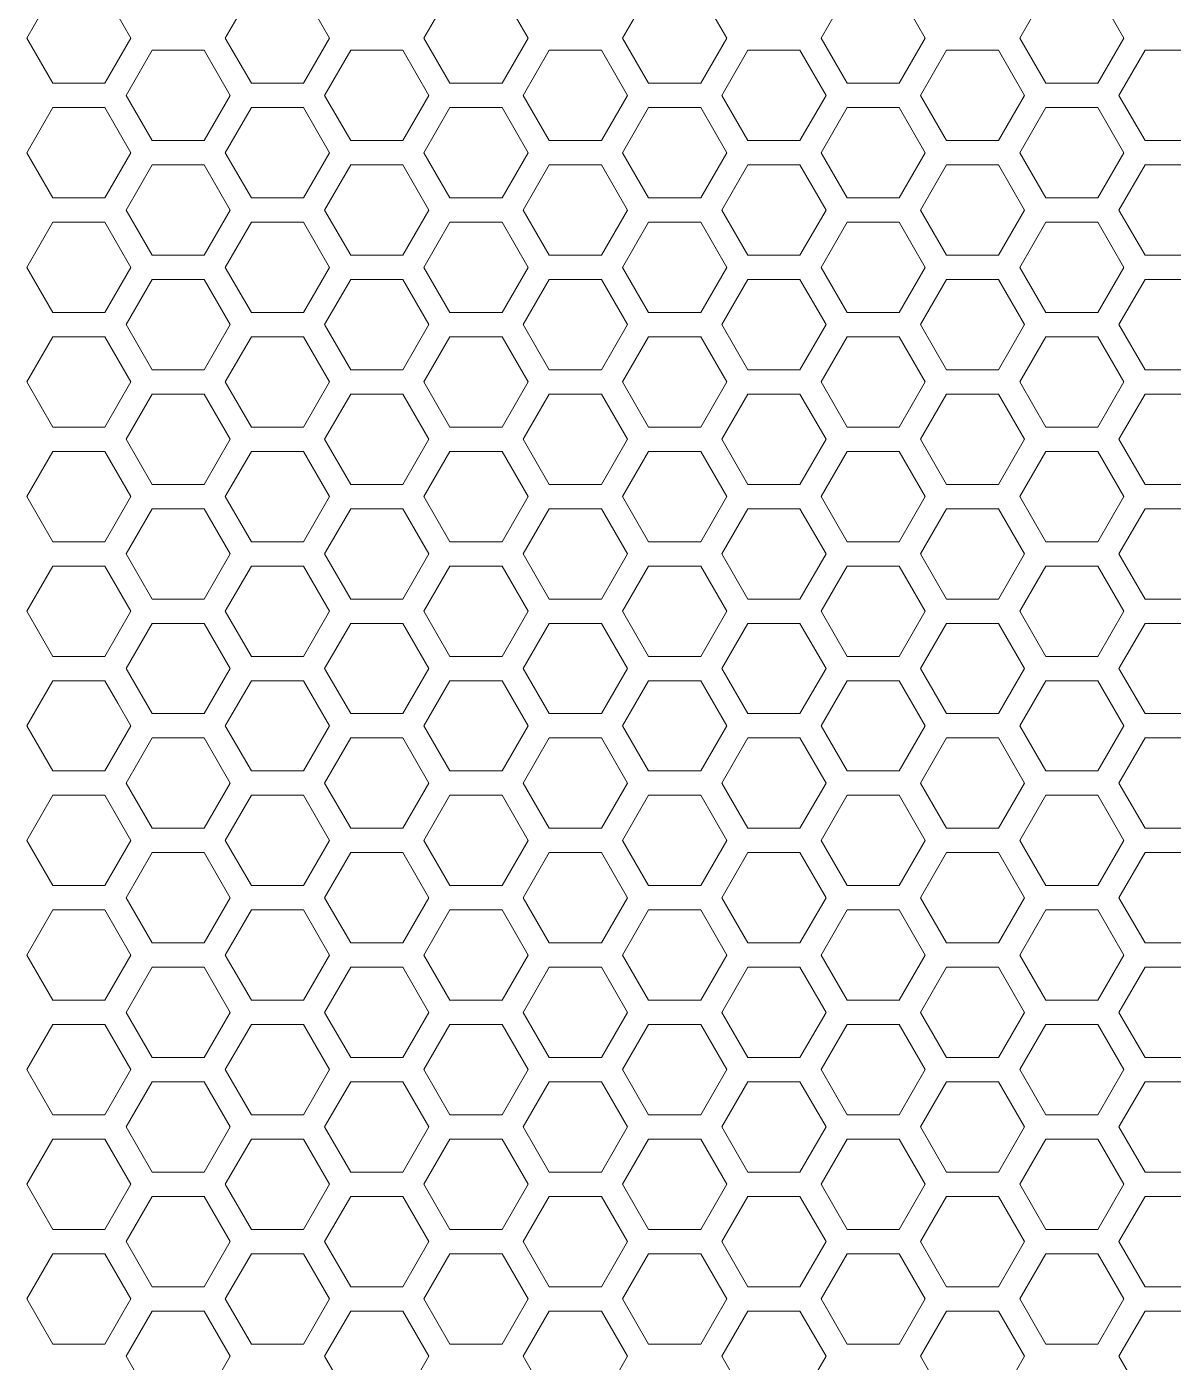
# Model space of a CAD drawing. Header units: millimetres. Extents: x 0 to 140, y -17 to 195.
# Drawn here: x 17.62 to 23.61, y 109.12 to 116.1 of the extents above; entities that cross this region are included whole.
import ezdxf

# ---------------------------------------------------------------- set-up
doc = ezdxf.new("R2010")
doc.units = ezdxf.units.MM
doc.layers.add('4203-42785_1_0', color=7, linetype='Continuous')

# ---------------------------------------------------------------- blocks, each defined once
blk = doc.blocks.new('a')
at = {"layer": '4203-42785_1_0', "color": 0, "linetype": 'ByBlock', "lineweight": 9}
for p, q in [((1506.9262, 435.2203), (1506.8194, 435.0354)), ((1507.2464, 435.0354), (1507.1396, 435.2203)), ((1507.7395, 435.2203), (1507.6327, 435.0354)), ((1508.0596, 435.0354), (1507.9529, 435.2203)), ((1508.5527, 435.2203), (1508.446, 435.0354)), ((1508.8728, 435.0354), (1508.7661, 435.2203)), ((1509.366, 435.2203), (1509.2593, 435.0354)), ((1509.6862, 435.0354), (1509.5794, 435.2203)), ((1510.1793, 435.2203), (1510.0725, 435.0354)), ((1510.4994, 435.0354), (1510.3927, 435.2203)), ((1510.9926, 435.2203), (1510.8858, 435.0354)), ((1511.3127, 435.0354), (1511.206, 435.2203)), ((1506.8194, 435.0354), (1506.9262, 434.8506)), ((1507.1396, 434.8506), (1507.2464, 435.0354)), ((1507.6327, 435.0354), (1507.7395, 434.8506)), ((1507.9529, 434.8506), (1508.0596, 435.0354)), ((1508.446, 435.0354), (1508.5527, 434.8506)), ((1508.7661, 434.8506), (1508.8728, 435.0354)), ((1509.2593, 435.0354), (1509.366, 434.8506)), ((1509.5794, 434.8506), (1509.6862, 435.0354)), ((1510.0725, 435.0354), (1510.1793, 434.8506)), ((1510.3927, 434.8506), (1510.4994, 435.0354)), ((1510.8858, 435.0354), (1510.9926, 434.8506)), ((1511.206, 434.8506), (1511.3127, 435.0354)), ((1507.3328, 434.9855), (1507.2261, 434.8007)), ((1507.5463, 434.9855), (1507.3328, 434.9855)), ((1507.653, 434.8007), (1507.5463, 434.9855)), ((1508.1461, 434.9855), (1508.0394, 434.8007)), ((1508.3595, 434.9855), (1508.1461, 434.9855)), ((1508.4662, 434.8007), (1508.3595, 434.9855)), ((1508.9594, 434.9855), (1508.8527, 434.8007)), ((1509.1728, 434.9855), (1508.9594, 434.9855)), ((1509.2795, 434.8007), (1509.1728, 434.9855)), ((1509.7726, 434.9855), (1509.6659, 434.8007)), ((1509.9861, 434.9855), (1509.7726, 434.9855)), ((1510.0928, 434.8007), (1509.9861, 434.9855)), ((1510.5859, 434.9855), (1510.4792, 434.8007)), ((1510.7994, 434.9855), (1510.5859, 434.9855)), ((1510.9061, 434.8007), (1510.7994, 434.9855)), ((1511.3992, 434.9855), (1511.2925, 434.8007)), ((1511.6126, 434.9855), (1511.3992, 434.9855)), ((1506.9262, 434.8506), (1507.1396, 434.8506)), ((1507.7395, 434.8506), (1507.9529, 434.8506)), ((1508.5527, 434.8506), (1508.7661, 434.8506)), ((1509.366, 434.8506), (1509.5794, 434.8506)), ((1510.1793, 434.8506), (1510.3927, 434.8506)), ((1510.9926, 434.8506), (1511.206, 434.8506)), ((1507.2261, 434.8007), (1507.3328, 434.6158)), ((1507.5463, 434.6158), (1507.653, 434.8007)), ((1508.0394, 434.8007), (1508.1461, 434.6158)), ((1508.3595, 434.6158), (1508.4662, 434.8007)), ((1508.8527, 434.8007), (1508.9594, 434.6158)), ((1509.1728, 434.6158), (1509.2795, 434.8007)), ((1509.6659, 434.8007), (1509.7726, 434.6158)), ((1509.9861, 434.6158), (1510.0928, 434.8007)), ((1510.4792, 434.8007), (1510.5859, 434.6158)), ((1510.7994, 434.6158), (1510.9061, 434.8007)), ((1511.2925, 434.8007), (1511.3992, 434.6158)), ((1506.9262, 434.7508), (1506.8194, 434.5659)), ((1507.1396, 434.7508), (1506.9262, 434.7508)), ((1507.2464, 434.5659), (1507.1396, 434.7508)), ((1507.7395, 434.7508), (1507.6327, 434.5659)), ((1507.9529, 434.7508), (1507.7395, 434.7508)), ((1508.0596, 434.5659), (1507.9529, 434.7508)), ((1508.5527, 434.7508), (1508.446, 434.5659)), ((1508.7661, 434.7508), (1508.5527, 434.7508)), ((1508.8728, 434.5659), (1508.7661, 434.7508)), ((1509.366, 434.7508), (1509.2593, 434.5659)), ((1509.5794, 434.7508), (1509.366, 434.7508)), ((1509.6862, 434.5659), (1509.5794, 434.7508)), ((1510.1793, 434.7508), (1510.0725, 434.5659)), ((1510.3927, 434.7508), (1510.1793, 434.7508)), ((1510.4994, 434.5659), (1510.3927, 434.7508)), ((1510.9926, 434.7508), (1510.8858, 434.5659)), ((1511.206, 434.7508), (1510.9926, 434.7508)), ((1511.3127, 434.5659), (1511.206, 434.7508)), ((1507.3328, 434.6158), (1507.5463, 434.6158)), ((1508.1461, 434.6158), (1508.3595, 434.6158)), ((1508.9594, 434.6158), (1509.1728, 434.6158)), ((1509.7726, 434.6158), (1509.9861, 434.6158)), ((1510.5859, 434.6158), (1510.7994, 434.6158)), ((1511.3992, 434.6158), (1511.6126, 434.6158)), ((1506.8194, 434.5659), (1506.9262, 434.381)), ((1507.1396, 434.381), (1507.2464, 434.5659)), ((1507.6327, 434.5659), (1507.7395, 434.381)), ((1507.9529, 434.381), (1508.0596, 434.5659)), ((1508.446, 434.5659), (1508.5527, 434.381)), ((1508.7661, 434.381), (1508.8728, 434.5659)), ((1509.2593, 434.5659), (1509.366, 434.381)), ((1509.5794, 434.381), (1509.6862, 434.5659)), ((1510.0725, 434.5659), (1510.1793, 434.381)), ((1510.3927, 434.381), (1510.4994, 434.5659)), ((1510.8858, 434.5659), (1510.9926, 434.381)), ((1511.206, 434.381), (1511.3127, 434.5659)), ((1507.3328, 434.516), (1507.2261, 434.3311)), ((1507.5463, 434.516), (1507.3328, 434.516)), ((1507.653, 434.3311), (1507.5463, 434.516)), ((1508.1461, 434.516), (1508.0394, 434.3311)), ((1508.3595, 434.516), (1508.1461, 434.516)), ((1508.4662, 434.3311), (1508.3595, 434.516)), ((1508.9594, 434.516), (1508.8527, 434.3311)), ((1509.1728, 434.516), (1508.9594, 434.516)), ((1509.2795, 434.3311), (1509.1728, 434.516)), ((1509.7726, 434.516), (1509.6659, 434.3311)), ((1509.9861, 434.516), (1509.7726, 434.516)), ((1510.0928, 434.3311), (1509.9861, 434.516)), ((1510.5859, 434.516), (1510.4792, 434.3311)), ((1510.7994, 434.516), (1510.5859, 434.516)), ((1510.9061, 434.3311), (1510.7994, 434.516)), ((1511.3992, 434.516), (1511.2925, 434.3311)), ((1511.6126, 434.516), (1511.3992, 434.516)), ((1506.9262, 434.381), (1507.1396, 434.381)), ((1507.7395, 434.381), (1507.9529, 434.381)), ((1508.5527, 434.381), (1508.7661, 434.381)), ((1509.366, 434.381), (1509.5794, 434.381)), ((1510.1793, 434.381), (1510.3927, 434.381)), ((1510.9926, 434.381), (1511.206, 434.381)), ((1506.9262, 434.2812), (1506.8194, 434.0963)), ((1507.1396, 434.2812), (1506.9262, 434.2812)), ((1507.2464, 434.0963), (1507.1396, 434.2812)), ((1507.2261, 434.3311), (1507.3328, 434.1463)), ((1507.5463, 434.1463), (1507.653, 434.3311)), ((1507.7395, 434.2812), (1507.6327, 434.0963)), ((1507.9529, 434.2812), (1507.7395, 434.2812)), ((1508.0596, 434.0963), (1507.9529, 434.2812)), ((1508.0394, 434.3311), (1508.1461, 434.1463)), ((1508.3595, 434.1463), (1508.4662, 434.3311)), ((1508.5527, 434.2812), (1508.446, 434.0963)), ((1508.7661, 434.2812), (1508.5527, 434.2812)), ((1508.8728, 434.0963), (1508.7661, 434.2812)), ((1508.8527, 434.3311), (1508.9594, 434.1463)), ((1509.1728, 434.1463), (1509.2795, 434.3311)), ((1509.366, 434.2812), (1509.2593, 434.0963)), ((1509.5794, 434.2812), (1509.366, 434.2812)), ((1509.6862, 434.0963), (1509.5794, 434.2812)), ((1509.6659, 434.3311), (1509.7726, 434.1463)), ((1509.9861, 434.1463), (1510.0928, 434.3311)), ((1510.1793, 434.2812), (1510.0725, 434.0963)), ((1510.3927, 434.2812), (1510.1793, 434.2812)), ((1510.4994, 434.0963), (1510.3927, 434.2812)), ((1510.4792, 434.3311), (1510.5859, 434.1463)), ((1510.7994, 434.1463), (1510.9061, 434.3311)), ((1510.9926, 434.2812), (1510.8858, 434.0963)), ((1511.206, 434.2812), (1510.9926, 434.2812)), ((1511.3127, 434.0963), (1511.206, 434.2812)), ((1511.2925, 434.3311), (1511.3992, 434.1463)), ((1507.3328, 434.1463), (1507.5463, 434.1463)), ((1508.1461, 434.1463), (1508.3595, 434.1463)), ((1508.9594, 434.1463), (1509.1728, 434.1463)), ((1509.7726, 434.1463), (1509.9861, 434.1463)), ((1510.5859, 434.1463), (1510.7994, 434.1463)), ((1511.3992, 434.1463), (1511.6126, 434.1463)), ((1506.8194, 434.0963), (1506.9262, 433.9115)), ((1507.1396, 433.9115), (1507.2464, 434.0963)), ((1507.6327, 434.0963), (1507.7395, 433.9115)), ((1507.9529, 433.9115), (1508.0596, 434.0963)), ((1508.446, 434.0963), (1508.5527, 433.9115)), ((1508.7661, 433.9115), (1508.8728, 434.0963)), ((1509.2593, 434.0963), (1509.366, 433.9115)), ((1509.5794, 433.9115), (1509.6862, 434.0963)), ((1510.0725, 434.0963), (1510.1793, 433.9115)), ((1510.3927, 433.9115), (1510.4994, 434.0963)), ((1510.8858, 434.0963), (1510.9926, 433.9115)), ((1511.206, 433.9115), (1511.3127, 434.0963)), ((1507.3328, 434.0464), (1507.2261, 433.8616)), ((1507.5463, 434.0464), (1507.3328, 434.0464)), ((1507.653, 433.8616), (1507.5463, 434.0464)), ((1508.1461, 434.0464), (1508.0394, 433.8616)), ((1508.3595, 434.0464), (1508.1461, 434.0464)), ((1508.4662, 433.8616), (1508.3595, 434.0464)), ((1508.9594, 434.0464), (1508.8527, 433.8616)), ((1509.1728, 434.0464), (1508.9594, 434.0464)), ((1509.2795, 433.8616), (1509.1728, 434.0464)), ((1509.7726, 434.0464), (1509.6659, 433.8616)), ((1509.9861, 434.0464), (1509.7726, 434.0464)), ((1510.0928, 433.8616), (1509.9861, 434.0464)), ((1510.5859, 434.0464), (1510.4792, 433.8616)), ((1510.7994, 434.0464), (1510.5859, 434.0464)), ((1510.9061, 433.8616), (1510.7994, 434.0464)), ((1511.3992, 434.0464), (1511.2925, 433.8616)), ((1511.6126, 434.0464), (1511.3992, 434.0464)), ((1506.9262, 433.9115), (1507.1396, 433.9115)), ((1507.7395, 433.9115), (1507.9529, 433.9115)), ((1508.5527, 433.9115), (1508.7661, 433.9115)), ((1509.366, 433.9115), (1509.5794, 433.9115)), ((1510.1793, 433.9115), (1510.3927, 433.9115)), ((1510.9926, 433.9115), (1511.206, 433.9115)), ((1507.2261, 433.8616), (1507.3328, 433.6767)), ((1507.5463, 433.6767), (1507.653, 433.8616)), ((1508.0394, 433.8616), (1508.1461, 433.6767)), ((1508.3595, 433.6767), (1508.4662, 433.8616)), ((1508.8527, 433.8616), (1508.9594, 433.6767)), ((1509.1728, 433.6767), (1509.2795, 433.8616)), ((1509.6659, 433.8616), (1509.7726, 433.6767)), ((1509.9861, 433.6767), (1510.0928, 433.8616)), ((1510.4792, 433.8616), (1510.5859, 433.6767)), ((1510.7994, 433.6767), (1510.9061, 433.8616)), ((1511.2925, 433.8616), (1511.3992, 433.6767)), ((1506.9262, 433.8117), (1506.8194, 433.6268)), ((1507.1396, 433.8117), (1506.9262, 433.8117)), ((1507.2464, 433.6268), (1507.1396, 433.8117)), ((1507.7395, 433.8117), (1507.6327, 433.6268)), ((1507.9529, 433.8117), (1507.7395, 433.8117)), ((1508.0596, 433.6268), (1507.9529, 433.8117)), ((1508.5527, 433.8117), (1508.446, 433.6268)), ((1508.7661, 433.8117), (1508.5527, 433.8117)), ((1508.8728, 433.6268), (1508.7661, 433.8117)), ((1509.366, 433.8117), (1509.2593, 433.6268)), ((1509.5794, 433.8117), (1509.366, 433.8117)), ((1509.6862, 433.6268), (1509.5794, 433.8117)), ((1510.1793, 433.8117), (1510.0725, 433.6268)), ((1510.3927, 433.8117), (1510.1793, 433.8117)), ((1510.4994, 433.6268), (1510.3927, 433.8117)), ((1510.9926, 433.8117), (1510.8858, 433.6268)), ((1511.206, 433.8117), (1510.9926, 433.8117)), ((1511.3127, 433.6268), (1511.206, 433.8117)), ((1507.3328, 433.6767), (1507.5463, 433.6767)), ((1508.1461, 433.6767), (1508.3595, 433.6767)), ((1508.9594, 433.6767), (1509.1728, 433.6767)), ((1509.7726, 433.6767), (1509.9861, 433.6767)), ((1510.5859, 433.6767), (1510.7994, 433.6767)), ((1511.3992, 433.6767), (1511.6126, 433.6767)), ((1506.8194, 433.6268), (1506.9262, 433.4419)), ((1507.1396, 433.4419), (1507.2464, 433.6268)), ((1507.6327, 433.6268), (1507.7395, 433.4419)), ((1507.9529, 433.4419), (1508.0596, 433.6268)), ((1508.446, 433.6268), (1508.5527, 433.4419)), ((1508.7661, 433.4419), (1508.8728, 433.6268)), ((1509.2593, 433.6268), (1509.366, 433.4419)), ((1509.5794, 433.4419), (1509.6862, 433.6268)), ((1510.0725, 433.6268), (1510.1793, 433.4419)), ((1510.3927, 433.4419), (1510.4994, 433.6268)), ((1510.8858, 433.6268), (1510.9926, 433.4419)), ((1511.206, 433.4419), (1511.3127, 433.6268)), ((1507.3328, 433.5769), (1507.2261, 433.392)), ((1507.5463, 433.5769), (1507.3328, 433.5769)), ((1507.653, 433.392), (1507.5463, 433.5769)), ((1508.1461, 433.5769), (1508.0394, 433.392)), ((1508.3595, 433.5769), (1508.1461, 433.5769)), ((1508.4662, 433.392), (1508.3595, 433.5769)), ((1508.9594, 433.5769), (1508.8527, 433.392)), ((1509.1728, 433.5769), (1508.9594, 433.5769)), ((1509.2795, 433.392), (1509.1728, 433.5769)), ((1509.7726, 433.5769), (1509.6659, 433.392)), ((1509.9861, 433.5769), (1509.7726, 433.5769)), ((1510.0928, 433.392), (1509.9861, 433.5769)), ((1510.5859, 433.5769), (1510.4792, 433.392)), ((1510.7994, 433.5769), (1510.5859, 433.5769)), ((1510.9061, 433.392), (1510.7994, 433.5769)), ((1511.3992, 433.5769), (1511.2925, 433.392)), ((1511.6126, 433.5769), (1511.3992, 433.5769)), ((1506.9262, 433.4419), (1507.1396, 433.4419)), ((1507.7395, 433.4419), (1507.9529, 433.4419)), ((1508.5527, 433.4419), (1508.7661, 433.4419)), ((1509.366, 433.4419), (1509.5794, 433.4419)), ((1510.1793, 433.4419), (1510.3927, 433.4419)), ((1510.9926, 433.4419), (1511.206, 433.4419)), ((1507.2261, 433.392), (1507.3328, 433.2072)), ((1507.5463, 433.2072), (1507.653, 433.392)), ((1508.0394, 433.392), (1508.1461, 433.2072)), ((1508.3595, 433.2072), (1508.4662, 433.392)), ((1508.8527, 433.392), (1508.9594, 433.2072)), ((1509.1728, 433.2072), (1509.2795, 433.392)), ((1509.6659, 433.392), (1509.7726, 433.2072)), ((1509.9861, 433.2072), (1510.0928, 433.392)), ((1510.4792, 433.392), (1510.5859, 433.2072)), ((1510.7994, 433.2072), (1510.9061, 433.392)), ((1511.2925, 433.392), (1511.3992, 433.2072)), ((1506.9262, 433.3421), (1506.8194, 433.1573)), ((1507.1396, 433.3421), (1506.9262, 433.3421)), ((1507.2464, 433.1573), (1507.1396, 433.3421)), ((1507.7395, 433.3421), (1507.6327, 433.1573)), ((1507.9529, 433.3421), (1507.7395, 433.3421)), ((1508.0596, 433.1573), (1507.9529, 433.3421)), ((1508.5527, 433.3421), (1508.446, 433.1573)), ((1508.7661, 433.3421), (1508.5527, 433.3421)), ((1508.8728, 433.1573), (1508.7661, 433.3421)), ((1509.366, 433.3421), (1509.2593, 433.1573)), ((1509.5794, 433.3421), (1509.366, 433.3421)), ((1509.6862, 433.1573), (1509.5794, 433.3421)), ((1510.1793, 433.3421), (1510.0725, 433.1573)), ((1510.3927, 433.3421), (1510.1793, 433.3421)), ((1510.4994, 433.1573), (1510.3927, 433.3421)), ((1510.9926, 433.3421), (1510.8858, 433.1573)), ((1511.206, 433.3421), (1510.9926, 433.3421)), ((1511.3127, 433.1573), (1511.206, 433.3421)), ((1507.3328, 433.2072), (1507.5463, 433.2072)), ((1508.1461, 433.2072), (1508.3595, 433.2072)), ((1508.9594, 433.2072), (1509.1728, 433.2072)), ((1509.7726, 433.2072), (1509.9861, 433.2072)), ((1510.5859, 433.2072), (1510.7994, 433.2072)), ((1511.3992, 433.2072), (1511.6126, 433.2072)), ((1506.8194, 433.1573), (1506.9262, 432.9724)), ((1507.1396, 432.9724), (1507.2464, 433.1573)), ((1507.6327, 433.1573), (1507.7395, 432.9724)), ((1507.9529, 432.9724), (1508.0596, 433.1573)), ((1508.446, 433.1573), (1508.5527, 432.9724)), ((1508.7661, 432.9724), (1508.8728, 433.1573)), ((1509.2593, 433.1573), (1509.366, 432.9724)), ((1509.5794, 432.9724), (1509.6862, 433.1573)), ((1510.0725, 433.1573), (1510.1793, 432.9724)), ((1510.3927, 432.9724), (1510.4994, 433.1573)), ((1510.8858, 433.1573), (1510.9926, 432.9724)), ((1511.206, 432.9724), (1511.3127, 433.1573)), ((1507.3328, 433.1073), (1507.2261, 432.9225)), ((1507.5463, 433.1073), (1507.3328, 433.1073)), ((1507.653, 432.9225), (1507.5463, 433.1073)), ((1508.1461, 433.1073), (1508.0394, 432.9225)), ((1508.3595, 433.1073), (1508.1461, 433.1073)), ((1508.4662, 432.9225), (1508.3595, 433.1073)), ((1508.9594, 433.1073), (1508.8527, 432.9225)), ((1509.1728, 433.1073), (1508.9594, 433.1073)), ((1509.2795, 432.9225), (1509.1728, 433.1073)), ((1509.7726, 433.1073), (1509.6659, 432.9225)), ((1509.9861, 433.1073), (1509.7726, 433.1073)), ((1510.0928, 432.9225), (1509.9861, 433.1073)), ((1510.5859, 433.1073), (1510.4792, 432.9225)), ((1510.7994, 433.1073), (1510.5859, 433.1073)), ((1510.9061, 432.9225), (1510.7994, 433.1073)), ((1511.3992, 433.1073), (1511.2925, 432.9225)), ((1511.6126, 433.1073), (1511.3992, 433.1073)), ((1506.9262, 432.9724), (1507.1396, 432.9724)), ((1507.7395, 432.9724), (1507.9529, 432.9724)), ((1508.5527, 432.9724), (1508.7661, 432.9724)), ((1509.366, 432.9724), (1509.5794, 432.9724)), ((1510.1793, 432.9724), (1510.3927, 432.9724)), ((1510.9926, 432.9724), (1511.206, 432.9724)), ((1507.2261, 432.9225), (1507.3328, 432.7376)), ((1507.5463, 432.7376), (1507.653, 432.9225)), ((1508.0394, 432.9225), (1508.1461, 432.7376)), ((1508.3595, 432.7376), (1508.4662, 432.9225)), ((1508.8527, 432.9225), (1508.9594, 432.7376)), ((1509.1728, 432.7376), (1509.2795, 432.9225)), ((1509.6659, 432.9225), (1509.7726, 432.7376)), ((1509.9861, 432.7376), (1510.0928, 432.9225)), ((1510.4792, 432.9225), (1510.5859, 432.7376)), ((1510.7994, 432.7376), (1510.9061, 432.9225)), ((1511.2925, 432.9225), (1511.3992, 432.7376)), ((1506.9262, 432.8726), (1506.8194, 432.6877)), ((1507.1396, 432.8726), (1506.9262, 432.8726)), ((1507.2464, 432.6877), (1507.1396, 432.8726)), ((1507.7395, 432.8726), (1507.6327, 432.6877)), ((1507.9529, 432.8726), (1507.7395, 432.8726)), ((1508.0596, 432.6877), (1507.9529, 432.8726)), ((1508.5527, 432.8726), (1508.446, 432.6877)), ((1508.7661, 432.8726), (1508.5527, 432.8726)), ((1508.8728, 432.6877), (1508.7661, 432.8726)), ((1509.366, 432.8726), (1509.2593, 432.6877)), ((1509.5794, 432.8726), (1509.366, 432.8726)), ((1509.6862, 432.6877), (1509.5794, 432.8726)), ((1510.1793, 432.8726), (1510.0725, 432.6877)), ((1510.3927, 432.8726), (1510.1793, 432.8726)), ((1510.4994, 432.6877), (1510.3927, 432.8726)), ((1510.9926, 432.8726), (1510.8858, 432.6877)), ((1511.206, 432.8726), (1510.9926, 432.8726)), ((1511.3127, 432.6877), (1511.206, 432.8726)), ((1507.3328, 432.7376), (1507.5463, 432.7376)), ((1508.1461, 432.7376), (1508.3595, 432.7376)), ((1508.9594, 432.7376), (1509.1728, 432.7376)), ((1509.7726, 432.7376), (1509.9861, 432.7376)), ((1510.5859, 432.7376), (1510.7994, 432.7376)), ((1511.3992, 432.7376), (1511.6126, 432.7376)), ((1506.8194, 432.6877), (1506.9262, 432.5028)), ((1507.1396, 432.5028), (1507.2464, 432.6877)), ((1507.3328, 432.6378), (1507.2261, 432.4529)), ((1507.5463, 432.6378), (1507.3328, 432.6378)), ((1507.653, 432.4529), (1507.5463, 432.6378)), ((1507.6327, 432.6877), (1507.7395, 432.5028)), ((1507.9529, 432.5028), (1508.0596, 432.6877)), ((1508.1461, 432.6378), (1508.0394, 432.4529)), ((1508.3595, 432.6378), (1508.1461, 432.6378)), ((1508.4662, 432.4529), (1508.3595, 432.6378)), ((1508.446, 432.6877), (1508.5527, 432.5028)), ((1508.7661, 432.5028), (1508.8728, 432.6877)), ((1508.9594, 432.6378), (1508.8527, 432.4529)), ((1509.1728, 432.6378), (1508.9594, 432.6378)), ((1509.2795, 432.4529), (1509.1728, 432.6378)), ((1509.2593, 432.6877), (1509.366, 432.5028)), ((1509.5794, 432.5028), (1509.6862, 432.6877)), ((1509.7726, 432.6378), (1509.6659, 432.4529)), ((1509.9861, 432.6378), (1509.7726, 432.6378)), ((1510.0928, 432.4529), (1509.9861, 432.6378)), ((1510.0725, 432.6877), (1510.1793, 432.5028)), ((1510.3927, 432.5028), (1510.4994, 432.6877)), ((1510.5859, 432.6378), (1510.4792, 432.4529)), ((1510.7994, 432.6378), (1510.5859, 432.6378)), ((1510.9061, 432.4529), (1510.7994, 432.6378)), ((1510.8858, 432.6877), (1510.9926, 432.5028)), ((1511.206, 432.5028), (1511.3127, 432.6877)), ((1511.3992, 432.6378), (1511.2925, 432.4529)), ((1511.6126, 432.6378), (1511.3992, 432.6378)), ((1506.9262, 432.5028), (1507.1396, 432.5028)), ((1507.7395, 432.5028), (1507.9529, 432.5028)), ((1508.5527, 432.5028), (1508.7661, 432.5028)), ((1509.366, 432.5028), (1509.5794, 432.5028)), ((1510.1793, 432.5028), (1510.3927, 432.5028)), ((1510.9926, 432.5028), (1511.206, 432.5028)), ((1507.2261, 432.4529), (1507.3328, 432.2681)), ((1507.5463, 432.2681), (1507.653, 432.4529)), ((1508.0394, 432.4529), (1508.1461, 432.2681)), ((1508.3595, 432.2681), (1508.4662, 432.4529)), ((1508.8527, 432.4529), (1508.9594, 432.2681)), ((1509.1728, 432.2681), (1509.2795, 432.4529)), ((1509.6659, 432.4529), (1509.7726, 432.2681)), ((1509.9861, 432.2681), (1510.0928, 432.4529)), ((1510.4792, 432.4529), (1510.5859, 432.2681)), ((1510.7994, 432.2681), (1510.9061, 432.4529)), ((1511.2925, 432.4529), (1511.3992, 432.2681)), ((1506.9262, 432.403), (1506.8194, 432.2182)), ((1507.1396, 432.403), (1506.9262, 432.403)), ((1507.1929, 432.3106), (1507.1396, 432.403)), ((1507.7395, 432.403), (1507.6327, 432.2182)), ((1507.9529, 432.403), (1507.7395, 432.403)), ((1508.0596, 432.2182), (1507.9529, 432.403)), ((1508.5527, 432.403), (1508.446, 432.2182)), ((1508.7661, 432.403), (1508.5527, 432.403)), ((1508.8728, 432.2182), (1508.7661, 432.403)), ((1509.366, 432.403), (1509.2593, 432.2182)), ((1509.5794, 432.403), (1509.366, 432.403)), ((1509.6862, 432.2182), (1509.5794, 432.403)), ((1510.1793, 432.403), (1510.0725, 432.2182)), ((1510.3927, 432.403), (1510.1793, 432.403)), ((1510.4994, 432.2182), (1510.3927, 432.403)), ((1510.9926, 432.403), (1510.8858, 432.2182)), ((1511.206, 432.403), (1510.9926, 432.403)), ((1511.3127, 432.2182), (1511.206, 432.403)), ((1507.2464, 432.2182), (1507.1929, 432.3106)), ((1507.3328, 432.2681), (1507.5463, 432.2681)), ((1508.1461, 432.2681), (1508.3595, 432.2681)), ((1508.9594, 432.2681), (1509.1728, 432.2681)), ((1509.7726, 432.2681), (1509.9861, 432.2681)), ((1510.5859, 432.2681), (1510.7994, 432.2681)), ((1511.3992, 432.2681), (1511.6126, 432.2681)), ((1506.8194, 432.2182), (1506.9262, 432.0333)), ((1507.1396, 432.0333), (1507.2464, 432.2182)), ((1507.6327, 432.2182), (1507.7395, 432.0333)), ((1507.9529, 432.0333), (1508.0596, 432.2182)), ((1508.446, 432.2182), (1508.5527, 432.0333)), ((1508.7661, 432.0333), (1508.8728, 432.2182)), ((1509.2593, 432.2182), (1509.366, 432.0333)), ((1509.5794, 432.0333), (1509.6862, 432.2182)), ((1510.0725, 432.2182), (1510.1793, 432.0333)), ((1510.3927, 432.0333), (1510.4994, 432.2182)), ((1510.8858, 432.2182), (1510.9926, 432.0333)), ((1511.206, 432.0333), (1511.3127, 432.2182)), ((1507.3328, 432.1683), (1507.2261, 431.9834)), ((1507.5463, 432.1683), (1507.3328, 432.1683)), ((1507.653, 431.9834), (1507.5463, 432.1683)), ((1508.1461, 432.1683), (1508.0394, 431.9834)), ((1508.3595, 432.1683), (1508.1461, 432.1683)), ((1508.4662, 431.9834), (1508.3595, 432.1683)), ((1508.9594, 432.1683), (1508.8527, 431.9834)), ((1509.1728, 432.1683), (1508.9594, 432.1683)), ((1509.2795, 431.9834), (1509.1728, 432.1683)), ((1509.7726, 432.1683), (1509.6659, 431.9834)), ((1509.9861, 432.1683), (1509.7726, 432.1683)), ((1510.0928, 431.9834), (1509.9861, 432.1683)), ((1510.5859, 432.1683), (1510.4792, 431.9834)), ((1510.7994, 432.1683), (1510.5859, 432.1683)), ((1510.9061, 431.9834), (1510.7994, 432.1683)), ((1511.3992, 432.1683), (1511.2925, 431.9834)), ((1511.6126, 432.1683), (1511.3992, 432.1683)), ((1506.9262, 432.0333), (1507.1396, 432.0333)), ((1507.2261, 431.9834), (1507.3328, 431.7985)), ((1507.5463, 431.7985), (1507.653, 431.9834)), ((1507.7395, 432.0333), (1507.9529, 432.0333)), ((1508.0394, 431.9834), (1508.1461, 431.7985)), ((1508.3595, 431.7985), (1508.4662, 431.9834)), ((1508.5527, 432.0333), (1508.7661, 432.0333)), ((1508.8527, 431.9834), (1508.9594, 431.7985)), ((1509.1728, 431.7985), (1509.2795, 431.9834)), ((1509.366, 432.0333), (1509.5794, 432.0333)), ((1509.6659, 431.9834), (1509.7726, 431.7985)), ((1509.9861, 431.7985), (1510.0928, 431.9834)), ((1510.1793, 432.0333), (1510.3927, 432.0333)), ((1510.4792, 431.9834), (1510.5859, 431.7985)), ((1510.7994, 431.7985), (1510.9061, 431.9834)), ((1510.9926, 432.0333), (1511.206, 432.0333)), ((1511.2925, 431.9834), (1511.3992, 431.7985)), ((1506.9262, 431.9335), (1506.8194, 431.7486)), ((1507.1396, 431.9335), (1506.9262, 431.9335)), ((1507.2464, 431.7486), (1507.1396, 431.9335)), ((1507.7395, 431.9335), (1507.6327, 431.7486)), ((1507.9529, 431.9335), (1507.7395, 431.9335)), ((1508.0596, 431.7486), (1507.9529, 431.9335)), ((1508.5527, 431.9335), (1508.446, 431.7486)), ((1508.7661, 431.9335), (1508.5527, 431.9335)), ((1508.8728, 431.7486), (1508.7661, 431.9335)), ((1509.366, 431.9335), (1509.2593, 431.7486)), ((1509.5794, 431.9335), (1509.366, 431.9335)), ((1509.6862, 431.7486), (1509.5794, 431.9335)), ((1510.1793, 431.9335), (1510.0725, 431.7486)), ((1510.3927, 431.9335), (1510.1793, 431.9335)), ((1510.4994, 431.7486), (1510.3927, 431.9335)), ((1510.9926, 431.9335), (1510.8858, 431.7486)), ((1511.206, 431.9335), (1510.9926, 431.9335)), ((1511.3127, 431.7486), (1511.206, 431.9335)), ((1507.3328, 431.7985), (1507.5463, 431.7985)), ((1508.1461, 431.7985), (1508.3595, 431.7985)), ((1508.9594, 431.7985), (1509.1728, 431.7985)), ((1509.7726, 431.7985), (1509.9861, 431.7985)), ((1510.5859, 431.7985), (1510.7994, 431.7985)), ((1511.3992, 431.7985), (1511.6126, 431.7985)), ((1506.8194, 431.7486), (1506.9262, 431.5638)), ((1507.1396, 431.5638), (1507.2464, 431.7486)), ((1507.6327, 431.7486), (1507.7395, 431.5638)), ((1507.9529, 431.5638), (1508.0596, 431.7486)), ((1508.446, 431.7486), (1508.5527, 431.5638)), ((1508.7661, 431.5638), (1508.8728, 431.7486)), ((1509.2593, 431.7486), (1509.366, 431.5638)), ((1509.5794, 431.5638), (1509.6862, 431.7486)), ((1510.0725, 431.7486), (1510.1793, 431.5638)), ((1510.3927, 431.5638), (1510.4994, 431.7486)), ((1510.8858, 431.7486), (1510.9926, 431.5638)), ((1511.206, 431.5638), (1511.3127, 431.7486)), ((1507.3328, 431.6987), (1507.2261, 431.5139)), ((1507.5463, 431.6987), (1507.3328, 431.6987)), ((1507.653, 431.5139), (1507.5463, 431.6987)), ((1508.1461, 431.6987), (1508.0394, 431.5139)), ((1508.3595, 431.6987), (1508.1461, 431.6987)), ((1508.4662, 431.5139), (1508.3595, 431.6987)), ((1508.9594, 431.6987), (1508.8527, 431.5139)), ((1509.1728, 431.6987), (1508.9594, 431.6987)), ((1509.2795, 431.5139), (1509.1728, 431.6987)), ((1509.7726, 431.6987), (1509.6659, 431.5139)), ((1509.9861, 431.6987), (1509.7726, 431.6987)), ((1510.0928, 431.5139), (1509.9861, 431.6987)), ((1510.5859, 431.6987), (1510.4792, 431.5139)), ((1510.7994, 431.6987), (1510.5859, 431.6987)), ((1510.9061, 431.5139), (1510.7994, 431.6987)), ((1511.3992, 431.6987), (1511.2925, 431.5139)), ((1511.6126, 431.6987), (1511.3992, 431.6987)), ((1506.9262, 431.5638), (1507.1396, 431.5638)), ((1507.7395, 431.5638), (1507.9529, 431.5638)), ((1508.5527, 431.5638), (1508.7661, 431.5638)), ((1509.366, 431.5638), (1509.5794, 431.5638)), ((1510.1793, 431.5638), (1510.3927, 431.5638)), ((1510.9926, 431.5638), (1511.206, 431.5638)), ((1507.2261, 431.5139), (1507.3328, 431.329)), ((1507.5463, 431.329), (1507.653, 431.5139)), ((1508.0394, 431.5139), (1508.1461, 431.329)), ((1508.3595, 431.329), (1508.4662, 431.5139)), ((1508.8527, 431.5139), (1508.9594, 431.329)), ((1509.1728, 431.329), (1509.2795, 431.5139)), ((1509.6659, 431.5139), (1509.7726, 431.329)), ((1509.9861, 431.329), (1510.0928, 431.5139)), ((1510.4792, 431.5139), (1510.5859, 431.329)), ((1510.7994, 431.329), (1510.9061, 431.5139)), ((1511.2925, 431.5139), (1511.3992, 431.329)), ((1506.9262, 431.4639), (1506.8194, 431.2791)), ((1507.1396, 431.4639), (1506.9262, 431.4639)), ((1507.2464, 431.2791), (1507.1396, 431.4639)), ((1507.7395, 431.4639), (1507.6327, 431.2791)), ((1507.9529, 431.4639), (1507.7395, 431.4639)), ((1508.0596, 431.2791), (1507.9529, 431.4639)), ((1508.5527, 431.4639), (1508.446, 431.2791)), ((1508.7661, 431.4639), (1508.5527, 431.4639)), ((1508.8728, 431.2791), (1508.7661, 431.4639)), ((1509.366, 431.4639), (1509.2593, 431.2791)), ((1509.5794, 431.4639), (1509.366, 431.4639)), ((1509.6862, 431.2791), (1509.5794, 431.4639)), ((1510.1793, 431.4639), (1510.0725, 431.2791)), ((1510.3927, 431.4639), (1510.1793, 431.4639)), ((1510.4994, 431.2791), (1510.3927, 431.4639)), ((1510.9926, 431.4639), (1510.8858, 431.2791)), ((1511.206, 431.4639), (1510.9926, 431.4639)), ((1511.3127, 431.2791), (1511.206, 431.4639)), ((1507.3328, 431.329), (1507.5463, 431.329)), ((1508.1461, 431.329), (1508.3595, 431.329)), ((1508.9594, 431.329), (1509.1728, 431.329)), ((1509.7726, 431.329), (1509.9861, 431.329)), ((1510.5859, 431.329), (1510.7994, 431.329)), ((1511.3992, 431.329), (1511.6126, 431.329)), ((1506.8194, 431.2791), (1506.9262, 431.0942)), ((1507.1396, 431.0942), (1507.2464, 431.2791)), ((1507.6327, 431.2791), (1507.7395, 431.0942)), ((1507.9529, 431.0942), (1508.0596, 431.2791)), ((1508.446, 431.2791), (1508.5527, 431.0942)), ((1508.7661, 431.0942), (1508.8728, 431.2791)), ((1509.2593, 431.2791), (1509.366, 431.0942)), ((1509.5794, 431.0942), (1509.6862, 431.2791)), ((1510.0725, 431.2791), (1510.1793, 431.0942)), ((1510.3927, 431.0942), (1510.4994, 431.2791)), ((1510.8858, 431.2791), (1510.9926, 431.0942)), ((1511.206, 431.0942), (1511.3127, 431.2791)), ((1507.3328, 431.2292), (1507.2261, 431.0443)), ((1507.5463, 431.2292), (1507.3328, 431.2292)), ((1507.653, 431.0443), (1507.5463, 431.2292)), ((1508.1461, 431.2292), (1508.0394, 431.0443)), ((1508.3595, 431.2292), (1508.1461, 431.2292)), ((1508.4662, 431.0443), (1508.3595, 431.2292)), ((1508.9594, 431.2292), (1508.8527, 431.0443)), ((1509.1728, 431.2292), (1508.9594, 431.2292)), ((1509.2795, 431.0443), (1509.1728, 431.2292)), ((1509.7726, 431.2292), (1509.6659, 431.0443)), ((1509.9861, 431.2292), (1509.7726, 431.2292)), ((1510.0928, 431.0443), (1509.9861, 431.2292)), ((1510.5859, 431.2292), (1510.4792, 431.0443)), ((1510.7994, 431.2292), (1510.5859, 431.2292)), ((1510.9061, 431.0443), (1510.7994, 431.2292)), ((1511.3992, 431.2292), (1511.2925, 431.0443)), ((1511.6126, 431.2292), (1511.3992, 431.2292)), ((1506.9262, 431.0942), (1507.1396, 431.0942)), ((1507.7395, 431.0942), (1507.9529, 431.0942)), ((1508.5527, 431.0942), (1508.7661, 431.0942)), ((1509.366, 431.0942), (1509.5794, 431.0942)), ((1510.1793, 431.0942), (1510.3927, 431.0942)), ((1510.9926, 431.0942), (1511.206, 431.0942)), ((1506.9262, 430.9944), (1506.8194, 430.8095)), ((1507.1396, 430.9944), (1506.9262, 430.9944)), ((1507.2464, 430.8095), (1507.1396, 430.9944)), ((1507.2261, 431.0443), (1507.3328, 430.8594)), ((1507.5463, 430.8594), (1507.653, 431.0443)), ((1507.7395, 430.9944), (1507.6327, 430.8095)), ((1507.9529, 430.9944), (1507.7395, 430.9944)), ((1508.0596, 430.8095), (1507.9529, 430.9944)), ((1508.0394, 431.0443), (1508.1461, 430.8594)), ((1508.3595, 430.8594), (1508.4662, 431.0443)), ((1508.5527, 430.9944), (1508.446, 430.8095)), ((1508.7661, 430.9944), (1508.5527, 430.9944)), ((1508.8728, 430.8095), (1508.7661, 430.9944)), ((1508.8527, 431.0443), (1508.9594, 430.8594)), ((1509.1728, 430.8594), (1509.2795, 431.0443)), ((1509.366, 430.9944), (1509.2593, 430.8095)), ((1509.5794, 430.9944), (1509.366, 430.9944)), ((1509.6862, 430.8095), (1509.5794, 430.9944)), ((1509.6659, 431.0443), (1509.7726, 430.8594)), ((1509.9861, 430.8594), (1510.0928, 431.0443)), ((1510.1793, 430.9944), (1510.0725, 430.8095)), ((1510.3927, 430.9944), (1510.1793, 430.9944)), ((1510.4994, 430.8095), (1510.3927, 430.9944)), ((1510.4792, 431.0443), (1510.5859, 430.8594)), ((1510.7994, 430.8594), (1510.9061, 431.0443)), ((1510.9926, 430.9944), (1510.8858, 430.8095)), ((1511.206, 430.9944), (1510.9926, 430.9944)), ((1511.3127, 430.8095), (1511.206, 430.9944)), ((1511.2925, 431.0443), (1511.3992, 430.8594)), ((1507.3328, 430.8594), (1507.5463, 430.8594)), ((1508.1461, 430.8594), (1508.3595, 430.8594)), ((1508.9594, 430.8594), (1509.1728, 430.8594)), ((1509.7726, 430.8594), (1509.9861, 430.8594)), ((1510.5859, 430.8594), (1510.7994, 430.8594)), ((1511.3992, 430.8594), (1511.6126, 430.8594)), ((1506.8194, 430.8095), (1506.9262, 430.6247)), ((1507.1396, 430.6247), (1507.2464, 430.8095)), ((1507.6327, 430.8095), (1507.7395, 430.6247)), ((1507.9529, 430.6247), (1508.0596, 430.8095)), ((1508.446, 430.8095), (1508.5527, 430.6247)), ((1508.7661, 430.6247), (1508.8728, 430.8095)), ((1509.2593, 430.8095), (1509.366, 430.6247)), ((1509.5794, 430.6247), (1509.6862, 430.8095)), ((1510.0725, 430.8095), (1510.1793, 430.6247)), ((1510.3927, 430.6247), (1510.4994, 430.8095)), ((1510.8858, 430.8095), (1510.9926, 430.6247)), ((1511.206, 430.6247), (1511.3127, 430.8095)), ((1507.3328, 430.7596), (1507.2261, 430.5748)), ((1507.5463, 430.7596), (1507.3328, 430.7596)), ((1507.653, 430.5748), (1507.5463, 430.7596)), ((1508.1461, 430.7596), (1508.0394, 430.5748)), ((1508.3595, 430.7596), (1508.1461, 430.7596)), ((1508.4662, 430.5748), (1508.3595, 430.7596)), ((1508.9594, 430.7596), (1508.8527, 430.5748)), ((1509.1728, 430.7596), (1508.9594, 430.7596)), ((1509.2795, 430.5748), (1509.1728, 430.7596)), ((1509.7726, 430.7596), (1509.6659, 430.5748)), ((1509.9861, 430.7596), (1509.7726, 430.7596)), ((1510.0928, 430.5748), (1509.9861, 430.7596)), ((1510.5859, 430.7596), (1510.4792, 430.5748)), ((1510.7994, 430.7596), (1510.5859, 430.7596)), ((1510.9061, 430.5748), (1510.7994, 430.7596)), ((1511.3992, 430.7596), (1511.2925, 430.5748)), ((1511.6126, 430.7596), (1511.3992, 430.7596)), ((1506.9262, 430.6247), (1507.1396, 430.6247)), ((1507.7395, 430.6247), (1507.9529, 430.6247)), ((1508.5527, 430.6247), (1508.7661, 430.6247)), ((1509.366, 430.6247), (1509.5794, 430.6247)), ((1510.1793, 430.6247), (1510.3927, 430.6247)), ((1510.9926, 430.6247), (1511.206, 430.6247)), ((1507.2261, 430.5748), (1507.3328, 430.3899)), ((1507.5463, 430.3899), (1507.653, 430.5748)), ((1508.0394, 430.5748), (1508.1461, 430.3899)), ((1508.3595, 430.3899), (1508.4662, 430.5748)), ((1508.8527, 430.5748), (1508.9594, 430.3899)), ((1509.1728, 430.3899), (1509.2795, 430.5748)), ((1509.6659, 430.5748), (1509.7726, 430.3899)), ((1509.9861, 430.3899), (1510.0928, 430.5748)), ((1510.4792, 430.5748), (1510.5859, 430.3899)), ((1510.7994, 430.3899), (1510.9061, 430.5748)), ((1511.2925, 430.5748), (1511.3992, 430.3899)), ((1506.9262, 430.5249), (1506.8194, 430.34)), ((1507.1396, 430.5249), (1506.9262, 430.5249)), ((1507.2464, 430.34), (1507.1396, 430.5249)), ((1507.7395, 430.5249), (1507.6327, 430.34)), ((1507.9529, 430.5249), (1507.7395, 430.5249)), ((1508.0596, 430.34), (1507.9529, 430.5249)), ((1508.5527, 430.5249), (1508.446, 430.34)), ((1508.7661, 430.5249), (1508.5527, 430.5249)), ((1508.8728, 430.34), (1508.7661, 430.5249)), ((1509.366, 430.5249), (1509.2593, 430.34)), ((1509.5794, 430.5249), (1509.366, 430.5249)), ((1509.6862, 430.34), (1509.5794, 430.5249)), ((1510.1793, 430.5249), (1510.0725, 430.34)), ((1510.3927, 430.5249), (1510.1793, 430.5249)), ((1510.4994, 430.34), (1510.3927, 430.5249)), ((1510.9926, 430.5249), (1510.8858, 430.34)), ((1511.206, 430.5249), (1510.9926, 430.5249)), ((1511.3127, 430.34), (1511.206, 430.5249)), ((1506.8194, 430.34), (1506.9262, 430.1551)), ((1507.1396, 430.1551), (1507.2464, 430.34)), ((1507.3328, 430.3899), (1507.5463, 430.3899)), ((1507.6327, 430.34), (1507.7395, 430.1551)), ((1507.9529, 430.1551), (1508.0596, 430.34)), ((1508.1461, 430.3899), (1508.3595, 430.3899)), ((1508.446, 430.34), (1508.5527, 430.1551)), ((1508.7661, 430.1551), (1508.8728, 430.34)), ((1508.9594, 430.3899), (1509.1728, 430.3899)), ((1509.2593, 430.34), (1509.366, 430.1551)), ((1509.5794, 430.1551), (1509.6862, 430.34)), ((1509.7726, 430.3899), (1509.9861, 430.3899)), ((1510.0725, 430.34), (1510.1793, 430.1551)), ((1510.3927, 430.1551), (1510.4994, 430.34)), ((1510.5859, 430.3899), (1510.7994, 430.3899)), ((1510.8858, 430.34), (1510.9926, 430.1551)), ((1511.206, 430.1551), (1511.3127, 430.34)), ((1511.3992, 430.3899), (1511.6126, 430.3899)), ((1507.3328, 430.2901), (1507.2261, 430.1052)), ((1507.5463, 430.2901), (1507.3328, 430.2901)), ((1507.653, 430.1052), (1507.5463, 430.2901)), ((1508.1461, 430.2901), (1508.0394, 430.1052)), ((1508.3595, 430.2901), (1508.1461, 430.2901)), ((1508.4662, 430.1052), (1508.3595, 430.2901)), ((1508.9594, 430.2901), (1508.8527, 430.1052)), ((1509.1728, 430.2901), (1508.9594, 430.2901)), ((1509.2795, 430.1052), (1509.1728, 430.2901)), ((1509.7726, 430.2901), (1509.6659, 430.1052)), ((1509.9861, 430.2901), (1509.7726, 430.2901)), ((1510.0928, 430.1052), (1509.9861, 430.2901)), ((1510.5859, 430.2901), (1510.4792, 430.1052)), ((1510.7994, 430.2901), (1510.5859, 430.2901)), ((1510.9061, 430.1052), (1510.7994, 430.2901)), ((1511.3992, 430.2901), (1511.2925, 430.1052)), ((1511.6126, 430.2901), (1511.3992, 430.2901)), ((1506.9262, 430.1551), (1507.1396, 430.1551)), ((1507.7395, 430.1551), (1507.9529, 430.1551)), ((1508.5527, 430.1551), (1508.7661, 430.1551)), ((1509.366, 430.1551), (1509.5794, 430.1551)), ((1510.1793, 430.1551), (1510.3927, 430.1551)), ((1510.9926, 430.1551), (1511.206, 430.1551)), ((1507.2261, 430.1052), (1507.3328, 429.9204)), ((1507.5463, 429.9204), (1507.653, 430.1052)), ((1508.0394, 430.1052), (1508.1461, 429.9204)), ((1508.3595, 429.9204), (1508.4662, 430.1052)), ((1508.8527, 430.1052), (1508.9594, 429.9204)), ((1509.1728, 429.9204), (1509.2795, 430.1052)), ((1509.6659, 430.1052), (1509.7726, 429.9204)), ((1509.9861, 429.9204), (1510.0928, 430.1052)), ((1510.4792, 430.1052), (1510.5859, 429.9204)), ((1510.7994, 429.9204), (1510.9061, 430.1052)), ((1511.2925, 430.1052), (1511.3992, 429.9204)), ((1506.9262, 430.0553), (1506.8194, 429.8704)), ((1507.1396, 430.0553), (1506.9262, 430.0553)), ((1507.2464, 429.8704), (1507.1396, 430.0553)), ((1507.7395, 430.0553), (1507.6327, 429.8704)), ((1507.9529, 430.0553), (1507.7395, 430.0553)), ((1508.0596, 429.8704), (1507.9529, 430.0553)), ((1508.5527, 430.0553), (1508.446, 429.8704)), ((1508.7661, 430.0553), (1508.5527, 430.0553)), ((1508.8728, 429.8704), (1508.7661, 430.0553)), ((1509.366, 430.0553), (1509.2593, 429.8704)), ((1509.5794, 430.0553), (1509.366, 430.0553)), ((1509.6862, 429.8704), (1509.5794, 430.0553)), ((1510.1793, 430.0553), (1510.0725, 429.8704)), ((1510.3927, 430.0553), (1510.1793, 430.0553)), ((1510.4994, 429.8704), (1510.3927, 430.0553)), ((1510.9926, 430.0553), (1510.8858, 429.8704)), ((1511.206, 430.0553), (1510.9926, 430.0553)), ((1511.3127, 429.8704), (1511.206, 430.0553)), ((1507.3328, 429.9204), (1507.5463, 429.9204)), ((1508.1461, 429.9204), (1508.3595, 429.9204)), ((1508.9594, 429.9204), (1509.1728, 429.9204)), ((1509.7726, 429.9204), (1509.9861, 429.9204)), ((1510.5859, 429.9204), (1510.7994, 429.9204)), ((1511.3992, 429.9204), (1511.6126, 429.9204)), ((1506.8194, 429.8704), (1506.9262, 429.6856)), ((1507.1396, 429.6856), (1507.2464, 429.8704)), ((1507.6327, 429.8704), (1507.7395, 429.6856)), ((1507.9529, 429.6856), (1508.0596, 429.8704)), ((1508.446, 429.8704), (1508.5527, 429.6856)), ((1508.7661, 429.6856), (1508.8728, 429.8704)), ((1509.2593, 429.8704), (1509.366, 429.6856)), ((1509.5794, 429.6856), (1509.6862, 429.8704)), ((1510.0725, 429.8704), (1510.1793, 429.6856)), ((1510.3927, 429.6856), (1510.4994, 429.8704)), ((1510.8858, 429.8704), (1510.9926, 429.6856)), ((1511.206, 429.6856), (1511.3127, 429.8704)), ((1507.3328, 429.8205), (1507.2261, 429.6357)), ((1507.5463, 429.8205), (1507.3328, 429.8205)), ((1507.653, 429.6357), (1507.5463, 429.8205)), ((1508.1461, 429.8205), (1508.0394, 429.6357)), ((1508.3595, 429.8205), (1508.1461, 429.8205)), ((1508.4662, 429.6357), (1508.3595, 429.8205)), ((1508.9594, 429.8205), (1508.8527, 429.6357)), ((1509.1728, 429.8205), (1508.9594, 429.8205)), ((1509.2795, 429.6357), (1509.1728, 429.8205)), ((1509.7726, 429.8205), (1509.6659, 429.6357)), ((1509.9861, 429.8205), (1509.7726, 429.8205)), ((1510.0928, 429.6357), (1509.9861, 429.8205)), ((1510.5859, 429.8205), (1510.4792, 429.6357)), ((1510.7994, 429.8205), (1510.5859, 429.8205)), ((1510.9061, 429.6357), (1510.7994, 429.8205)), ((1511.3992, 429.8205), (1511.2925, 429.6357)), ((1511.6126, 429.8205), (1511.3992, 429.8205)), ((1506.9262, 429.6856), (1507.1396, 429.6856)), ((1507.7395, 429.6856), (1507.9529, 429.6856)), ((1508.5527, 429.6856), (1508.7661, 429.6856)), ((1509.366, 429.6856), (1509.5794, 429.6856)), ((1510.1793, 429.6856), (1510.3927, 429.6856)), ((1510.9926, 429.6856), (1511.206, 429.6856)), ((1507.2261, 429.6357), (1507.3328, 429.4508)), ((1507.5463, 429.4508), (1507.653, 429.6357)), ((1508.0394, 429.6357), (1508.1461, 429.4508)), ((1508.3595, 429.4508), (1508.4662, 429.6357)), ((1508.8527, 429.6357), (1508.9594, 429.4508)), ((1509.1728, 429.4508), (1509.2795, 429.6357)), ((1509.6659, 429.6357), (1509.7726, 429.4508)), ((1509.9861, 429.4508), (1510.0928, 429.6357)), ((1510.4792, 429.6357), (1510.5859, 429.4508)), ((1510.7994, 429.4508), (1510.9061, 429.6357)), ((1511.2925, 429.6357), (1511.3992, 429.4508))]:
    blk.add_line(p, q, dxfattribs=at)

msp = doc.modelspace()

# ---------------------------------------------------------------- block references
at = {"lineweight": 15, "xscale": 1.275468447124703, "yscale": 1.275468447124703, "zscale": 1.275468447124703}
msp.add_blockref('a', (-1904.2843, -438.8363), dxfattribs=at)

doc.saveas('drawing.dxf')
